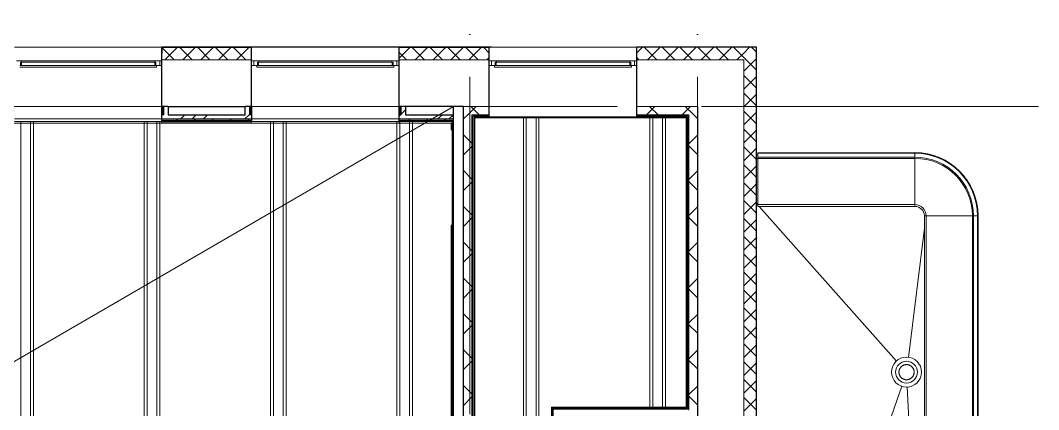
# Model space of a CAD drawing. Header units: millimetres. Extents: x -87434 to 499450, y -468665 to 122144.
# Drawn here: x 296712 to 308796, y 25641 to 30254 of the extents above; entities that cross this region are included whole.
import ezdxf

# ---------------------------------------------------------------- set-up
doc = ezdxf.new("R2010")
doc.units = ezdxf.units.MM
doc.linetypes.add('ADSK_Линия сетки', pattern=[25, 20, -2.5, 0, -2.5])
doc.linetypes.add('ADSK_Сверху', pattern=[450, 300, -150])
for name, color, linetype, lineweight in [('_ Окна', 7, 'Continuous', 9), ('Крыша', 7, 'Continuous', 9), ('Линии', 252, 'Continuous', 9), ('Оборудование', 8, 'Continuous', 18), ('Ограждение', 252, 'Continuous', 9), ('Окна', 252, 'Continuous', 9), ('Оси', 252, 'Continuous', 9), ('Перекрытие', 252, 'Continuous', 18), ('Стены внутренние', 7, 'Continuous', 18), ('Стены наружные', 7, 'Continuous', 18), ('Стены штриховка', 252, 'Continuous', 9)]:
    doc.layers.add(name, color=color, linetype=linetype, lineweight=lineweight)

# ---------------------------------------------------------------- blocks, each defined once
blk = doc.blocks.new('Перекрытия 1 - Перекрытия 1-1698725-3 этаж копия 1')
at = {"layer": 'Перекрытие', "ltscale": 100}
for p, q in [((25199, 26635), (25199, 15485)), ((25234, 26635), (25234, 15485)), ((25349, 26635), (25349, 15485)), ((25384, 26635), (25384, 15485)), ((26699, 26635), (26699, 23185)), ((26734, 26635), (26734, 23185)), ((26849, 26635), (26849, 23185)), ((26884, 26635), (26884, 23185)), ((19234, 26580), (19234, 15540)), ((19349, 26580), (19349, 15540)), ((19384, 26580), (19384, 15540)), ((20699, 26580), (20699, 15540)), ((20734, 26580), (20734, 15540)), ((20849, 26580), (20849, 15540)), ((20884, 26580), (20884, 15540)), ((22199, 26580), (22199, 15540)), ((22234, 26580), (22234, 15540)), ((22349, 26580), (22349, 15540)), ((22384, 26580), (22384, 15540)), ((23699, 26580), (23699, 15540)), ((23734, 15540), (23734, 26580)), ((23849, 26580), (23849, 15540)), ((23884, 26580), (23884, 15540))]:
    blk.add_line(p, q, dxfattribs=at)
blk = doc.blocks.new('3 этаж')
at = {"layer": '_ Окна', "color": 251, "lineweight": 18, "true_color": 0x636466}
for p, q in [((296725, 29777), (296666, 29777)), ((296712, 29719), (296712, 29760)), ((296712, 29760), (296724, 29760)), ((296730, 29760), (296725, 29777)), ((298306, 29777), (298302, 29760)), ((298366, 29777), (298306, 29777)), ((298308, 29760), (298320, 29760)), ((298320, 29760), (298320, 29719)), ((298366, 29719), (298366, 29777)), ((299540, 29777), (299481, 29777)), ((299481, 29777), (299481, 29719)), ((299527, 29719), (299527, 29760)), ((299527, 29760), (299539, 29760)), ((299545, 29760), (299540, 29777)), ((301121, 29777), (301117, 29760)), ((301181, 29777), (301121, 29777)), ((301123, 29760), (301135, 29760)), ((301135, 29760), (301135, 29719)), ((301181, 29719), (301181, 29777)), ((302360, 29777), (302301, 29777)), ((302301, 29777), (302301, 29719)), ((302347, 29719), (302347, 29760)), ((302347, 29760), (302359, 29760)), ((302365, 29760), (302360, 29777)), ((303941, 29777), (303937, 29760)), ((304001, 29777), (303941, 29777)), ((303943, 29760), (303955, 29760)), ((303955, 29760), (303955, 29719)), ((304001, 29719), (304001, 29777)), ((298328, 29719), (298366, 29719)), ((299481, 29719), (299519, 29719)), ((301143, 29719), (301181, 29719)), ((302301, 29719), (302339, 29719)), ((303963, 29719), (304001, 29719))]:
    blk.add_line(p, q, dxfattribs=at)
at = {"layer": '_ Окна', "color": 251, "true_color": 0x636466}
for p, q in [((298391, 29777), (298366, 29777)), ((298366, 29777), (298366, 29719)), ((299481, 29777), (299456, 29777)), ((299481, 29719), (299481, 29777)), ((301206, 29777), (301181, 29777)), ((301181, 29777), (301181, 29719)), ((302301, 29777), (302276, 29777)), ((302301, 29719), (302301, 29777)), ((304026, 29777), (304001, 29777)), ((304001, 29777), (304001, 29719)), ((298366, 29719), (298391, 29719)), ((299456, 29719), (299481, 29719)), ((301181, 29719), (301206, 29719)), ((302276, 29719), (302301, 29719)), ((304001, 29719), (304026, 29719))]:
    blk.add_line(p, q, dxfattribs=at)
at = {"layer": 'Крыша', "color": 251, "true_color": 0x636466}
for p, q in [((305448, 28087), (305463, 28070)), ((305463, 28070), (305448, 28087)), ((305480, 28050), (305480, 28050)), ((307110, 26218), (305480, 28050)), ((307250, 26261), (307440, 27794)), ((307440, 27794), (307440, 27794)), ((305448, 20927), (307171, 25920)), ((307440, 21681), (307236, 25910))]:
    blk.add_line(p, q, dxfattribs=at)
at = {"layer": 'Линии', "color": 251, "linetype": 'ADSK_Сверху', "ltscale": 200, "true_color": 0x636466}
blk.add_line((282206, 17837), (301851, 29237), dxfattribs=at)
at = {"layer": 'Оборудование', "color": 251, "true_color": 0x636466}
for p, q in [((307140, 26103), (307139, 26099)), ((307141, 26110), (307140, 26106)), ((307140, 26106), (307140, 26103)), ((307142, 26113), (307141, 26110)), ((307143, 26117), (307142, 26113)), ((307145, 26120), (307143, 26117)), ((307146, 26123), (307145, 26120)), ((307148, 26127), (307146, 26123)), ((307149, 26130), (307148, 26127)), ((307151, 26133), (307149, 26130)), ((307153, 26136), (307151, 26133)), ((307155, 26139), (307153, 26136)), ((307157, 26142), (307155, 26139)), ((307159, 26145), (307157, 26142)), ((307162, 26147), (307159, 26145)), ((307164, 26150), (307162, 26147)), ((307167, 26152), (307164, 26150)), ((307170, 26155), (307167, 26152)), ((307172, 26157), (307170, 26155)), ((307175, 26159), (307172, 26157)), ((307178, 26161), (307175, 26159)), ((307181, 26163), (307178, 26161)), ((307184, 26165), (307181, 26163)), ((307187, 26167), (307184, 26165)), ((307191, 26168), (307187, 26167)), ((307194, 26170), (307191, 26168)), ((307197, 26171), (307194, 26170)), ((307201, 26172), (307197, 26171)), ((307204, 26173), (307201, 26172)), ((307208, 26174), (307204, 26173)), ((307211, 26175), (307208, 26174)), ((307215, 26175), (307211, 26175)), ((307218, 26176), (307215, 26175)), ((307222, 26176), (307218, 26176)), ((307225, 26176), (307222, 26176)), ((307229, 26176), (307225, 26176)), ((307233, 26176), (307229, 26176)), ((307236, 26176), (307233, 26176)), ((307240, 26176), (307236, 26176)), ((307243, 26175), (307240, 26176)), ((307247, 26174), (307243, 26175)), ((307250, 26174), (307247, 26174)), ((307254, 26173), (307250, 26174)), ((307257, 26172), (307254, 26173)), ((307261, 26170), (307257, 26172)), ((307264, 26169), (307261, 26170)), ((307267, 26167), (307264, 26169)), ((307270, 26166), (307267, 26167)), ((307274, 26164), (307270, 26166)), ((307277, 26162), (307274, 26164)), ((307280, 26160), (307277, 26162)), ((307283, 26158), (307280, 26160)), ((307285, 26156), (307283, 26158)), ((307288, 26153), (307285, 26156)), ((307291, 26151), (307288, 26153)), ((307293, 26148), (307291, 26151)), ((307296, 26146), (307293, 26148)), ((307298, 26143), (307296, 26146)), ((307300, 26140), (307298, 26143)), ((307302, 26137), (307300, 26140)), ((307304, 26134), (307302, 26137)), ((307306, 26131), (307304, 26134)), ((307308, 26128), (307306, 26131)), ((307309, 26125), (307308, 26128)), ((307311, 26122), (307309, 26125)), ((307312, 26118), (307311, 26122)), ((307313, 26115), (307312, 26118)), ((307314, 26111), (307313, 26115)), ((307315, 26108), (307314, 26111)), ((307316, 26104), (307315, 26108)), ((307317, 26101), (307316, 26104)), ((307139, 26096), (307138, 26092)), ((307138, 26092), (307138, 26088)), ((307138, 26088), (307138, 26087)), ((307138, 26087), (307138, 26083)), ((307138, 26083), (307138, 26079)), ((307138, 26079), (307139, 26076)), ((307139, 26099), (307139, 26096)), ((307139, 26076), (307139, 26072)), ((307139, 26072), (307140, 26069)), ((307140, 26069), (307141, 26065)), ((307141, 26065), (307142, 26062)), ((307142, 26062), (307143, 26058)), ((307143, 26058), (307144, 26055)), ((307144, 26055), (307145, 26052)), ((307145, 26052), (307147, 26048)), ((307147, 26048), (307148, 26045)), ((307148, 26045), (307150, 26042)), ((307150, 26042), (307152, 26039)), ((307152, 26039), (307154, 26036)), ((307154, 26036), (307156, 26033)), ((307156, 26033), (307158, 26030)), ((307158, 26030), (307160, 26027)), ((307160, 26027), (307163, 26025)), ((307163, 26025), (307165, 26022)), ((307165, 26022), (307168, 26020)), ((307168, 26020), (307171, 26017)), ((307171, 26017), (307174, 26015)), ((307174, 26015), (307177, 26013)), ((307177, 26013), (307180, 26011)), ((307180, 26011), (307183, 26009)), ((307183, 26009), (307186, 26007)), ((307186, 26007), (307189, 26006)), ((307189, 26006), (307192, 26004)), ((307192, 26004), (307195, 26003)), ((307195, 26003), (307199, 26002)), ((307199, 26002), (307202, 26000)), ((307202, 26000), (307206, 25999)), ((307206, 25999), (307209, 25999)), ((307209, 25999), (307213, 25998)), ((307213, 25998), (307216, 25997)), ((307216, 25997), (307220, 25997)), ((307220, 25997), (307223, 25997)), ((307223, 25997), (307227, 25997)), ((307227, 25997), (307231, 25997)), ((307231, 25997), (307234, 25997)), ((307234, 25997), (307238, 25997)), ((307238, 25997), (307241, 25998)), ((307241, 25998), (307245, 25998)), ((307245, 25998), (307248, 25999)), ((307248, 25999), (307252, 26000)), ((307252, 26000), (307255, 26001)), ((307255, 26001), (307259, 26002)), ((307259, 26002), (307262, 26003)), ((307262, 26003), (307265, 26005)), ((307265, 26005), (307269, 26006)), ((307269, 26006), (307272, 26008)), ((307272, 26008), (307275, 26010)), ((307275, 26010), (307278, 26012)), ((307278, 26012), (307281, 26014)), ((307281, 26014), (307284, 26016)), ((307284, 26016), (307287, 26018)), ((307287, 26018), (307289, 26021)), ((307289, 26021), (307292, 26023)), ((307292, 26023), (307294, 26026)), ((307294, 26026), (307297, 26029)), ((307297, 26029), (307299, 26031)), ((307299, 26031), (307301, 26034)), ((307301, 26034), (307303, 26037)), ((307303, 26037), (307305, 26040)), ((307305, 26040), (307307, 26043)), ((307307, 26043), (307309, 26047)), ((307309, 26047), (307310, 26050)), ((307310, 26050), (307311, 26053)), ((307311, 26053), (307313, 26056)), ((307313, 26056), (307314, 26060)), ((307314, 26060), (307315, 26063)), ((307315, 26063), (307316, 26067)), ((307316, 26070), (307317, 26074)), ((307316, 26067), (307316, 26070)), ((307317, 26097), (307317, 26101)), ((307318, 26094), (307317, 26097)), ((307317, 26077), (307318, 26081)), ((307317, 26074), (307317, 26077)), ((307318, 26090), (307318, 26094)), ((307318, 26087), (307318, 26090)), ((307318, 26085), (307318, 26087)), ((307318, 26081), (307318, 26085))]:
    blk.add_line(p, q, dxfattribs=at)
for radius, start, end in [(178, 0, 180), (130, 0, 180), (178, 180, 0), (130, 180, 0)]:
    blk.add_arc((307228, 26087), radius, start, end, dxfattribs=at)
at = {"layer": 'Ограждение', "color": 251, "true_color": 0x636466}
for p, q in [((301836, 29037), (282221, 29037)), ((298391, 29037), (296641, 29037)), ((298391, 29057), (298391, 29037)), ((299456, 29037), (299456, 29057)), ((301206, 29037), (299456, 29037)), ((301206, 29057), (301206, 29037)), ((301826, 29037), (301826, 28957)), ((302096, 29112), (302106, 29102)), ((302106, 29102), (302096, 29112)), ((302106, 25057), (302106, 29102)), ((302106, 29102), (304611, 29102)), ((304026, 29112), (302276, 29112)), ((304621, 29112), (304611, 29102)), ((304611, 29102), (304621, 29112)), ((304611, 29102), (304611, 25671)), ((301836, 28957), (301826, 28957)), ((305463, 28681), (305463, 28687)), ((307328, 28687), (305463, 28687)), ((305463, 28634), (305463, 28681)), ((307328, 28681), (305463, 28681)), ((307328, 28681), (307328, 28687)), ((307328, 28634), (307328, 28681)), ((305463, 28619), (305463, 28634)), ((307328, 28634), (305463, 28634)), ((305463, 28072), (305463, 28619)), ((307328, 28619), (305463, 28619)), ((307328, 28619), (307328, 28634)), ((307328, 28072), (307328, 28619)), ((305463, 28050), (305463, 28072)), ((307328, 28072), (305463, 28072)), ((307328, 28050), (305463, 28050)), ((307328, 28050), (307328, 28072)), ((307440, 27939), (307461, 27939)), ((307440, 13137), (307440, 27939)), ((307461, 27939), (308009, 27939)), ((307461, 13137), (307461, 27939)), ((308009, 27939), (308023, 27939)), ((308009, 13137), (308009, 27939)), ((308023, 27939), (308070, 27939)), ((308023, 13137), (308023, 27939)), ((308070, 27939), (308077, 27939)), ((308070, 13137), (308070, 27939)), ((308077, 13137), (308077, 27939)), ((301826, 27827), (301836, 27827)), ((301826, 27827), (301826, 19267)), ((303024, 25661), (303014, 25671)), ((304611, 25671), (303014, 25671)), ((303014, 25671), (303024, 25661)), ((303014, 25671), (303014, 23862)), ((304621, 25661), (304611, 25671)), ((304611, 25671), (304621, 25661))]:
    blk.add_line(p, q, dxfattribs=at)
at = {"layer": 'Ограждение', "color": 251, "linetype": 'Continuous', "true_color": 0x636466}
for p, q in [((302682, 29102), (302682, 29112)), ((303282, 29102), (303282, 29112)), ((303882, 29102), (303882, 29112)), ((304482, 29102), (304482, 29112)), ((302096, 28876), (302106, 28876)), ((304611, 28876), (304621, 28876)), ((302096, 28276), (302106, 28276)), ((304611, 28276), (304621, 28276)), ((302096, 27676), (302106, 27676)), ((304611, 27676), (304621, 27676)), ((302096, 27076), (302106, 27076)), ((304611, 27076), (304621, 27076)), ((302096, 26476), (302106, 26476)), ((304611, 26476), (304621, 26476)), ((302096, 25876), (302106, 25876)), ((304611, 25876), (304621, 25876)), ((303282, 25661), (303282, 25671)), ((303882, 25661), (303882, 25671)), ((304482, 25661), (304482, 25671))]:
    blk.add_line(p, q, dxfattribs=at)
at = {"layer": 'Ограждение', "color": 251, "true_color": 0x636466}
for radius in [749, 742, 695, 681, 133, 112]:
    blk.add_arc((307328, 27939), radius, 0, 90, dxfattribs=at)
at = {"layer": 'Окна', "color": 251, "true_color": 0x636466}
for p, q in [((296724, 29760), (298308, 29760)), ((296724, 29719), (296724, 29760)), ((298306, 29777), (296725, 29777)), ((298308, 29760), (298308, 29719)), ((299539, 29760), (301123, 29760)), ((299539, 29719), (299539, 29760)), ((301121, 29777), (299540, 29777)), ((301123, 29760), (301123, 29719)), ((302359, 29760), (303943, 29760)), ((302359, 29719), (302359, 29760)), ((303941, 29777), (302360, 29777)), ((303943, 29760), (303943, 29719)), ((296704, 29719), (298328, 29719)), ((298328, 29702), (296704, 29702)), ((298328, 29719), (298328, 29702)), ((299519, 29719), (301143, 29719)), ((299519, 29702), (299519, 29719)), ((301143, 29702), (299519, 29702)), ((301143, 29719), (301143, 29702)), ((302339, 29719), (303963, 29719)), ((302339, 29702), (302339, 29719)), ((303963, 29702), (302339, 29702)), ((303963, 29719), (303963, 29702))]:
    blk.add_line(p, q, dxfattribs=at)
at = {"layer": 'Оси', "color": 251, "linetype": 'ADSK_Линия сетки', "ltscale": 200, "true_color": 0x636466}
for p, q in [((302046, 34587), (302046, 11871)), ((304746, 34587), (304746, 13337)), ((308796, 29237), (237074, 29237))]:
    blk.add_line(p, q, dxfattribs=at)
at = {"layer": 'Стены внутренние', "color": 251, "true_color": 0x636466}
for p, q in [((296641, 29939), (298391, 29939)), ((299456, 29939), (301206, 29939)), ((302276, 29939), (304026, 29939)), ((299456, 29787), (298391, 29787)), ((302276, 29787), (301206, 29787)), ((305296, 29787), (304026, 29787)), ((305296, 17287), (305296, 29787)), ((298391, 29237), (296641, 29237)), ((301206, 29237), (299456, 29237)), ((301971, 29237), (302276, 29237)), ((304026, 29237), (304746, 29237)), ((305448, 28664), (305463, 28664)), ((305463, 28614), (305448, 28614)), ((305463, 28087), (305448, 28087))]:
    blk.add_line(p, q, dxfattribs=at)
at = {"layer": 'Стены внутренние', "color": 251, "lineweight": 30, "true_color": 0x636466}
for p, q in [((298391, 29237), (298391, 29939)), ((298391, 29939), (299456, 29939)), ((299456, 29237), (299456, 29939)), ((301206, 29237), (301206, 29939)), ((301206, 29939), (302276, 29939)), ((302276, 29237), (302276, 29939)), ((304026, 29237), (304026, 29939)), ((305448, 29939), (304026, 29939)), ((305448, 17135), (305448, 29939)), ((298466, 29237), (299381, 29237)), ((301971, 29237), (301281, 29237)), ((301851, 29137), (301851, 29237)), ((301851, 29062), (301851, 29062))]:
    blk.add_line(p, q, dxfattribs=at)
at = {"layer": 'Стены внутренние', "color": 251, "linetype": 'Continuous', "lineweight": 9, "true_color": 0x636466}
for p, q in [((298538, 29787), (298393, 29931)), ((298428, 29787), (298578, 29937)), ((298750, 29787), (298600, 29937)), ((298640, 29787), (298790, 29937)), ((298647, 29937), (298646, 29939)), ((298962, 29787), (298812, 29937)), ((298852, 29787), (299002, 29937)), ((299174, 29787), (299024, 29937)), ((299064, 29787), (299214, 29937)), ((299386, 29787), (299236, 29937)), ((299277, 29787), (299427, 29937)), ((299454, 29931), (299448, 29937)), ((301206, 29807), (301336, 29937)), ((301295, 29787), (301208, 29874)), ((301254, 29939), (301253, 29937)), ((301507, 29787), (301357, 29937)), ((301398, 29787), (301548, 29937)), ((301720, 29787), (301570, 29937)), ((301610, 29787), (301760, 29937)), ((301932, 29787), (301782, 29937)), ((301822, 29787), (301972, 29937)), ((302144, 29787), (301994, 29937)), ((302034, 29787), (302184, 29937)), ((302075, 29939), (302074, 29937)), ((302274, 29869), (302206, 29937)), ((302274, 29908), (302276, 29908)), ((304026, 29908), (304028, 29908)), ((304028, 29871), (304093, 29937)), ((304070, 29939), (304068, 29937)), ((304265, 29787), (304115, 29937)), ((304156, 29787), (304306, 29937)), ((304477, 29787), (304327, 29937)), ((304368, 29787), (304518, 29937)), ((304689, 29787), (304539, 29937)), ((304580, 29787), (304730, 29937)), ((304902, 29787), (304752, 29937)), ((304792, 29787), (304942, 29937)), ((304891, 29939), (304890, 29937)), ((305114, 29787), (304964, 29937)), ((305004, 29787), (305154, 29937)), ((305125, 29939), (305124, 29937)), ((305296, 29817), (305176, 29937)), ((305216, 29787), (305296, 29866)), ((305296, 29866), (305366, 29937)), ((305446, 29879), (305388, 29937)), ((302246, 29787), (302276, 29816)), ((304053, 29787), (304026, 29814)), ((305446, 29667), (305296, 29817)), ((305296, 29654), (305446, 29804)), ((305448, 29740), (305446, 29743)), ((305446, 29705), (305448, 29705)), ((305446, 29454), (305296, 29604)), ((305296, 29442), (305446, 29592)), ((305446, 29502), (305448, 29502)), ((305446, 29242), (305296, 29392)), ((305296, 29230), (305446, 29380)), ((305446, 29030), (305296, 29180)), ((305296, 29018), (305446, 29168)), ((305446, 29197), (305448, 29197)), ((305446, 28818), (305296, 28968)), ((305296, 28805), (305446, 28955)), ((305446, 28606), (305296, 28756)), ((305296, 28593), (305446, 28743)), ((305446, 28394), (305296, 28544)), ((305296, 28381), (305446, 28531)), ((305446, 28587), (305448, 28587)), ((305446, 28182), (305296, 28332)), ((305296, 28169), (305446, 28319)), ((305446, 28384), (305448, 28384)), ((305446, 27970), (305296, 28120)), ((305296, 27957), (305446, 28107)), ((305448, 28114), (305446, 28118)), ((305446, 28079), (305448, 28079)), ((305446, 27757), (305296, 27907)), ((305296, 27745), (305446, 27895)), ((305446, 27545), (305296, 27695)), ((305296, 27533), (305446, 27683)), ((305446, 27333), (305296, 27483)), ((305296, 27320), (305446, 27470)), ((305446, 27470), (305448, 27470)), ((305446, 27121), (305296, 27271)), ((305296, 27108), (305446, 27258)), ((305446, 27267), (305448, 27267)), ((305446, 26909), (305296, 27059)), ((305296, 26896), (305446, 27046)), ((305446, 26962), (305448, 26962)), ((305446, 26697), (305296, 26847)), ((305296, 26684), (305446, 26834)), ((305446, 26485), (305296, 26635)), ((305296, 26472), (305446, 26622)), ((305446, 26272), (305296, 26422)), ((305296, 26260), (305446, 26410)), ((305446, 26352), (305448, 26352)), ((305448, 26230), (305446, 26226)), ((305446, 26060), (305296, 26210)), ((305296, 26048), (305446, 26198)), ((305446, 26149), (305448, 26149)), ((305446, 25848), (305296, 25998)), ((305296, 25836), (305446, 25986)), ((305446, 25636), (305296, 25786)), ((305296, 25623), (305446, 25773)), ((305446, 25844), (305448, 25844))]:
    blk.add_line(p, q, dxfattribs=at)
at = {"layer": 'Стены наружные', "color": 251, "true_color": 0x636466}
for p, q in [((298391, 29944), (302301, 29944)), ((298391, 29939), (298391, 29944)), ((298926, 29944), (298926, 29939)), ((301751, 29939), (301751, 29944)), ((302301, 29944), (302301, 29939)), ((302276, 29237), (301971, 29237)), ((304746, 29237), (304026, 29237)), ((298391, 29087), (296641, 29087)), ((298391, 29057), (296641, 29057)), ((301206, 29087), (299456, 29087)), ((301206, 29057), (299456, 29057))]:
    blk.add_line(p, q, dxfattribs=at)
at = {"layer": 'Стены наружные', "color": 251, "lineweight": 30, "true_color": 0x636466}
for p, q in [((298391, 29062), (298391, 29237)), ((298466, 29237), (298391, 29237)), ((298466, 29237), (298466, 29137)), ((298466, 29137), (299381, 29137)), ((299381, 29137), (299381, 29237)), ((299456, 29237), (299381, 29237)), ((299456, 29237), (299456, 29062)), ((301206, 29062), (301206, 29237)), ((301281, 29237), (301206, 29237)), ((301281, 29237), (301281, 29137)), ((301281, 29137), (301851, 29137)), ((301851, 29062), (301851, 29137)), ((301971, 24802), (301971, 29237)), ((302276, 29112), (302276, 29237)), ((304026, 29112), (304026, 29237)), ((304746, 29237), (304746, 25416)), ((298391, 29057), (298391, 29062)), ((298391, 29057), (299456, 29057)), ((299456, 29057), (299456, 29062)), ((301206, 29057), (301206, 29062)), ((301836, 29057), (301206, 29057)), ((301836, 29062), (301851, 29062)), ((301851, 29062), (301836, 29062)), ((301836, 29057), (301836, 18017)), ((301851, 17937), (301851, 29062)), ((302096, 29112), (302276, 29112)), ((302096, 29112), (302096, 25047)), ((304621, 29112), (304026, 29112)), ((304621, 25661), (304621, 29112)), ((303024, 25661), (304621, 25661)), ((303024, 23872), (303024, 25661))]:
    blk.add_line(p, q, dxfattribs=at)
at = {"layer": 'Стены наружные', "color": 251, "linetype": 'Continuous', "lineweight": 9, "true_color": 0x636466}
for p, q in [((298414, 29137), (298416, 29138)), ((298614, 29087), (298664, 29137)), ((298749, 29087), (298799, 29137)), ((298884, 29087), (298934, 29137)), ((299377, 29087), (299427, 29137)), ((299427, 29137), (299431, 29140)), ((301206, 29170), (301218, 29183)), ((301206, 29119), (301224, 29137)), ((301218, 29183), (301231, 29195)), ((301231, 29144), (301281, 29194)), ((301667, 29087), (301717, 29137)), ((301802, 29087), (301851, 29135)), ((301971, 29087), (302021, 29137)), ((301971, 29087), (302021, 29137)), ((302021, 29137), (302121, 29237)), ((302021, 29137), (302121, 29237)), ((302157, 29137), (302057, 29237)), ((302157, 29137), (302057, 29237)), ((304142, 29137), (304242, 29237)), ((304142, 29137), (304242, 29237)), ((304279, 29137), (304179, 29237)), ((304279, 29137), (304179, 29237)), ((304566, 29137), (304666, 29237)), ((304566, 29137), (304666, 29237)), ((304703, 29137), (304603, 29237)), ((304703, 29137), (304603, 29237)), ((304745, 29095), (304703, 29137)), ((304745, 29095), (304703, 29137)), ((298547, 29057), (298552, 29062)), ((298552, 29062), (298564, 29074)), ((298564, 29074), (298577, 29087)), ((298764, 29062), (298776, 29074)), ((298776, 29074), (298789, 29087)), ((298971, 29057), (298976, 29062)), ((298976, 29062), (298988, 29074)), ((298988, 29074), (299001, 29087)), ((299188, 29062), (299200, 29074)), ((299200, 29074), (299213, 29087)), ((299395, 29057), (299400, 29062)), ((299400, 29062), (299413, 29074)), ((299413, 29074), (299425, 29087)), ((301309, 29062), (301322, 29074)), ((301322, 29074), (301334, 29087)), ((301516, 29057), (301521, 29062)), ((301521, 29062), (301534, 29074)), ((301534, 29074), (301546, 29087)), ((301734, 29062), (301746, 29074)), ((301746, 29074), (301759, 29087)), ((302093, 29021), (302096, 29021)), ((302151, 29114), (302151, 29112)), ((302256, 29114), (302256, 29112)), ((304041, 29114), (304041, 29112)), ((304146, 29114), (304146, 29112)), ((304251, 29114), (304251, 29112)), ((304356, 29114), (304356, 29112)), ((304461, 29114), (304461, 29112)), ((304566, 29114), (304566, 29112)), ((304623, 29057), (304621, 29057)), ((302071, 28799), (301971, 28899)), ((302071, 28799), (301971, 28899)), ((302093, 28916), (302096, 28916)), ((304623, 28952), (304621, 28952)), ((304646, 28792), (304745, 28891)), ((304646, 28792), (304745, 28891)), ((301971, 28662), (302071, 28762)), ((301971, 28662), (302071, 28762)), ((302093, 28811), (302096, 28811)), ((304623, 28847), (304621, 28847)), ((304745, 28670), (304646, 28770)), ((304745, 28670), (304646, 28770)), ((302093, 28706), (302096, 28706)), ((304623, 28742), (304621, 28742)), ((302093, 28601), (302096, 28601)), ((304623, 28637), (304621, 28637)), ((304623, 28532), (304621, 28532)), ((302071, 28375), (301971, 28475)), ((302071, 28375), (301971, 28475)), ((302093, 28496), (302096, 28496)), ((304623, 28427), (304621, 28427)), ((304646, 28368), (304745, 28467)), ((304646, 28368), (304745, 28467)), ((301971, 28238), (302071, 28338)), ((301971, 28238), (302071, 28338)), ((302093, 28391), (302096, 28391)), ((302093, 28286), (302096, 28286)), ((304623, 28322), (304621, 28322)), ((304745, 28246), (304646, 28345)), ((304745, 28246), (304646, 28345)), ((302093, 28181), (302096, 28181)), ((304623, 28217), (304621, 28217)), ((302071, 27950), (301971, 28050)), ((302071, 27950), (301971, 28050)), ((302093, 28076), (302096, 28076)), ((304623, 28112), (304621, 28112)), ((304646, 27943), (304745, 28043)), ((304646, 27943), (304745, 28043)), ((302093, 27971), (302096, 27971)), ((304623, 28007), (304621, 28007)), ((304745, 27822), (304646, 27921)), ((304745, 27822), (304646, 27921)), ((301971, 27814), (302071, 27914)), ((301971, 27814), (302071, 27914)), ((302093, 27866), (302096, 27866)), ((304623, 27902), (304621, 27902)), ((304623, 27797), (304621, 27797)), ((302093, 27761), (302096, 27761)), ((304623, 27692), (304621, 27692)), ((302071, 27526), (301971, 27626)), ((302071, 27526), (301971, 27626)), ((302093, 27656), (302096, 27656)), ((304623, 27587), (304621, 27587)), ((304646, 27519), (304745, 27619)), ((304646, 27519), (304745, 27619)), ((301971, 27390), (302071, 27490)), ((301971, 27390), (302071, 27490)), ((302093, 27551), (302096, 27551)), ((302093, 27446), (302096, 27446)), ((304623, 27482), (304621, 27482)), ((304745, 27397), (304646, 27497)), ((304745, 27397), (304646, 27497)), ((302093, 27341), (302096, 27341)), ((304623, 27377), (304621, 27377)), ((302071, 27102), (301971, 27202)), ((302071, 27102), (301971, 27202)), ((302093, 27236), (302096, 27236)), ((304623, 27272), (304621, 27272)), ((304646, 27095), (304745, 27194)), ((304646, 27095), (304745, 27194)), ((302093, 27131), (302096, 27131)), ((304623, 27167), (304621, 27167)), ((304745, 26973), (304646, 27072)), ((304745, 26973), (304646, 27072)), ((301971, 26965), (302071, 27065)), ((301971, 26965), (302071, 27065)), ((302093, 27026), (302096, 27026)), ((304623, 27062), (304621, 27062)), ((304623, 26957), (304621, 26957)), ((302093, 26921), (302096, 26921)), ((304623, 26852), (304621, 26852)), ((302071, 26678), (301971, 26778)), ((302071, 26678), (301971, 26778)), ((302093, 26816), (302096, 26816)), ((302093, 26711), (302096, 26711)), ((304623, 26747), (304621, 26747)), ((304646, 26670), (304746, 26770)), ((304646, 26670), (304746, 26770)), ((301971, 26541), (302071, 26641)), ((301971, 26541), (302071, 26641)), ((302093, 26606), (302096, 26606)), ((304623, 26642), (304621, 26642)), ((304746, 26548), (304646, 26648)), ((304746, 26548), (304646, 26648)), ((302093, 26501), (302096, 26501)), ((304623, 26537), (304621, 26537)), ((302071, 26253), (301971, 26353)), ((302071, 26253), (301971, 26353)), ((302093, 26396), (302096, 26396)), ((304623, 26432), (304621, 26432)), ((304646, 26246), (304746, 26346)), ((304646, 26246), (304746, 26346)), ((302093, 26291), (302096, 26291)), ((304623, 26327), (304621, 26327)), ((304746, 26124), (304646, 26224)), ((304746, 26124), (304646, 26224)), ((301971, 26117), (302071, 26217)), ((301971, 26117), (302071, 26217)), ((302093, 26186), (302096, 26186)), ((304623, 26222), (304621, 26222)), ((304623, 26117), (304621, 26117)), ((302093, 26081), (302096, 26081)), ((304623, 26012), (304621, 26012)), ((302071, 25829), (301971, 25929)), ((302071, 25829), (301971, 25929)), ((302093, 25976), (302096, 25976)), ((302093, 25871), (302096, 25871)), ((304623, 25907), (304621, 25907)), ((304646, 25822), (304746, 25922)), ((304646, 25822), (304746, 25922)), ((301971, 25693), (302071, 25793)), ((301971, 25693), (302071, 25793)), ((302093, 25766), (302096, 25766)), ((304623, 25802), (304621, 25802)), ((304746, 25700), (304646, 25800)), ((304746, 25700), (304646, 25800)), ((302093, 25661), (302096, 25661)), ((303035, 25659), (303035, 25661)), ((303140, 25659), (303140, 25661)), ((303245, 25659), (303245, 25661)), ((303350, 25659), (303350, 25661)), ((303455, 25659), (303455, 25661)), ((303560, 25659), (303560, 25661)), ((303665, 25659), (303665, 25661)), ((303770, 25659), (303770, 25661)), ((303875, 25659), (303875, 25661)), ((303980, 25659), (303980, 25661)), ((304085, 25659), (304085, 25661)), ((304190, 25659), (304190, 25661)), ((304295, 25659), (304295, 25661)), ((304400, 25659), (304400, 25661)), ((304505, 25659), (304505, 25661)), ((304610, 25659), (304610, 25661)), ((304623, 25697), (304621, 25697))]:
    blk.add_line(p, q, dxfattribs=at)
at = {"layer": 'Стены штриховка', "color": 251, "true_color": 0x636466}
for p, q in [((298391, 29863), (298393, 29863)), ((298393, 29863), (298393, 29937)), ((298393, 29937), (299454, 29937)), ((299454, 29937), (299454, 29863)), ((299454, 29863), (299456, 29863)), ((301206, 29863), (301208, 29863)), ((301208, 29863), (301208, 29937)), ((301208, 29937), (302274, 29937)), ((302274, 29937), (302274, 29863)), ((302274, 29863), (302276, 29863)), ((304026, 29863), (304028, 29863)), ((304028, 29863), (304028, 29937)), ((304028, 29937), (305448, 29937)), ((305446, 17135), (305446, 29939)), ((298416, 29137), (298391, 29137)), ((298403, 29237), (298403, 29137)), ((298416, 29237), (298416, 29137)), ((299431, 29237), (299431, 29137)), ((299456, 29137), (299431, 29137)), ((299443, 29237), (299443, 29137)), ((301231, 29137), (301206, 29137)), ((301218, 29237), (301218, 29137)), ((301231, 29237), (301231, 29137)), ((302071, 29137), (302276, 29137)), ((302071, 29137), (302071, 25022)), ((302083, 29124), (302276, 29124)), ((302083, 29124), (302083, 25034)), ((304026, 29137), (304646, 29137)), ((304026, 29124), (304633, 29124)), ((304633, 25649), (304633, 29124)), ((304646, 25636), (304646, 29137)), ((299456, 29087), (298391, 29087)), ((299456, 29074), (298391, 29074)), ((299456, 29062), (298391, 29062)), ((298391, 29062), (299456, 29062)), ((301851, 29087), (301206, 29087)), ((301851, 29074), (301206, 29074)), ((301836, 29062), (301206, 29062)), ((301206, 29062), (301836, 29062)), ((301836, 29057), (301836, 29062)), ((303036, 25649), (304633, 25649)), ((303036, 23884), (303036, 25649))]:
    blk.add_line(p, q, dxfattribs=at)
at = {"layer": 'Перекрытие', "color": 251, "true_color": 0x636466}
blk.add_blockref('Перекрытия 1 - Перекрытия 1-1698725-3 этаж копия 1', (277482, 2476), dxfattribs=at)

msp = doc.modelspace()

# ---------------------------------------------------------------- block references
msp.add_blockref('3 этаж', (0, -2))

doc.saveas('drawing.dxf')
